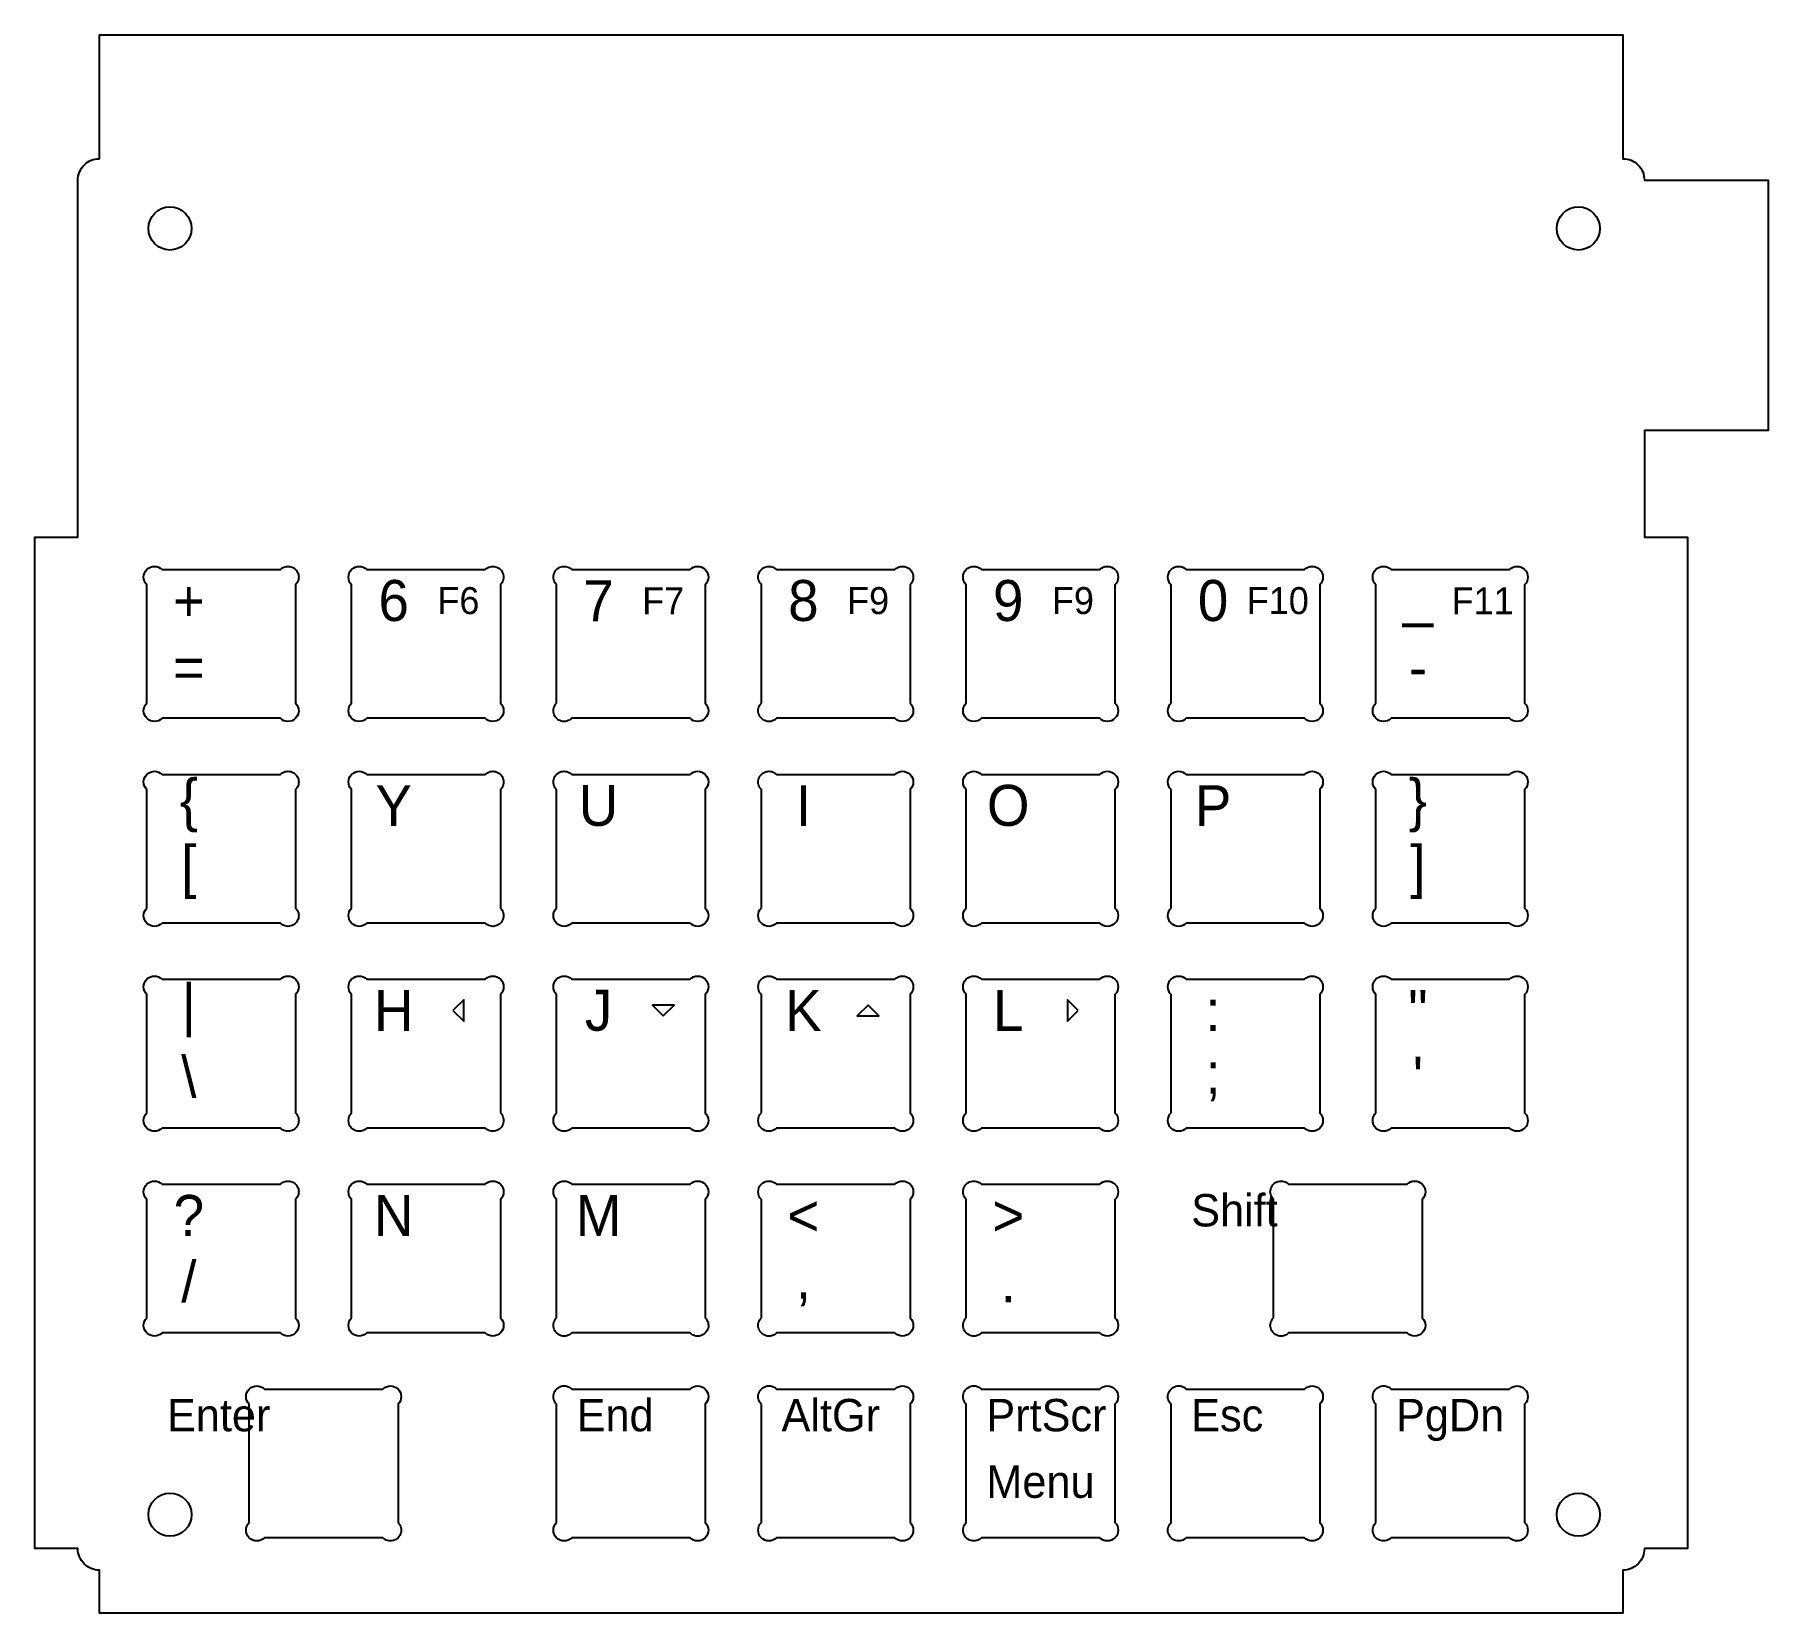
# Model space of a CAD drawing. Header units: millimetres. Extents: x -13 to 148, y -9 to 137.
import ezdxf

# ---------------------------------------------------------------- set-up
doc = ezdxf.new("R2010")
doc.units = ezdxf.units.MM
doc.layers.add('cuts', color=31, linetype='Continuous')
doc.layers.add('key-legends', color=51, linetype='Continuous')
doc.styles.get("Standard").update_dxf_attribs({"font": 'arial.ttf'})

msp = doc.modelspace()

# ---------------------------------------------------------------- linework, layer by layer
at = {"layer": 'cuts'}
for points in [[(-6.55, 125.75), (-6.55, 137.25), (134.75, 137.25), (134.75, 125.75, -0.414214), (136.75, 123.75), (148.25, 123.75), (148.25, 100.55), (136.75, 100.55), (136.75, 90.65), (140.75, 90.65), (140.75, -3.15), (136.75, -3.15, -0.414214), (134.75, -5.15), (134.75, -9.15), (-6.55, -9.15), (-6.55, -5.15, -0.414214), (-8.55, -3.15), (-12.55, -3.15), (-12.55, 90.65), (-8.55, 90.65), (-8.55, 123.75, -0.414214)], [(-2.15, 75.26), (-2.15, 86.24, -1), (-0.74, 87.65), (10.24, 87.65, -1), (11.65, 86.24), (11.65, 75.26, -1), (10.24, 73.85), (-0.74, 73.85, -1)], [(16.85, 75.26), (16.85, 86.24, -1), (18.26, 87.65), (29.24, 87.65, -1), (30.65, 86.24), (30.65, 75.26, -1), (29.24, 73.85), (18.26, 73.85, -1)], [(35.85, 75.26), (35.85, 86.24, -1), (37.26, 87.65), (48.24, 87.65, -1), (49.65, 86.24), (49.65, 75.26, -1), (48.24, 73.85), (37.26, 73.85, -1)], [(54.85, 75.26), (54.85, 86.24, -1), (56.26, 87.65), (67.24, 87.65, -1), (68.65, 86.24), (68.65, 75.26, -1), (67.24, 73.85), (56.26, 73.85, -1)], [(73.85, 75.26), (73.85, 86.24, -1), (75.26, 87.65), (86.24, 87.65, -1), (87.65, 86.24), (87.65, 75.26, -1), (86.24, 73.85), (75.26, 73.85, -1)], [(92.85, 75.26), (92.85, 86.24, -1), (94.26, 87.65), (105.24, 87.65, -1), (106.65, 86.24), (106.65, 75.26, -1), (105.24, 73.85), (94.26, 73.85, -1)], [(111.85, 75.26), (111.85, 86.24, -1), (113.26, 87.65), (124.24, 87.65, -1), (125.65, 86.24), (125.65, 75.26, -1), (124.24, 73.85), (113.26, 73.85, -1)], [(-2.15, 56.26), (-2.15, 67.24, -1), (-0.74, 68.65), (10.24, 68.65, -1), (11.65, 67.24), (11.65, 56.26, -1), (10.24, 54.85), (-0.74, 54.85, -1)], [(16.85, 56.26), (16.85, 67.24, -1), (18.26, 68.65), (29.24, 68.65, -1), (30.65, 67.24), (30.65, 56.26, -1), (29.24, 54.85), (18.26, 54.85, -1)], [(35.85, 56.26), (35.85, 67.24, -1), (37.26, 68.65), (48.24, 68.65, -1), (49.65, 67.24), (49.65, 56.26, -1), (48.24, 54.85), (37.26, 54.85, -1)], [(54.85, 56.26), (54.85, 67.24, -1), (56.26, 68.65), (67.24, 68.65, -1), (68.65, 67.24), (68.65, 56.26, -1), (67.24, 54.85), (56.26, 54.85, -1)], [(73.85, 56.26), (73.85, 67.24, -1), (75.26, 68.65), (86.24, 68.65, -1), (87.65, 67.24), (87.65, 56.26, -1), (86.24, 54.85), (75.26, 54.85, -1)], [(92.85, 56.26), (92.85, 67.24, -1), (94.26, 68.65), (105.24, 68.65, -1), (106.65, 67.24), (106.65, 56.26, -1), (105.24, 54.85), (94.26, 54.85, -1)], [(111.85, 56.26), (111.85, 67.24, -1), (113.26, 68.65), (124.24, 68.65, -1), (125.65, 67.24), (125.65, 56.26, -1), (124.24, 54.85), (113.26, 54.85, -1)], [(-2.15, 37.26), (-2.15, 48.24, -1), (-0.74, 49.65), (10.24, 49.65, -1), (11.65, 48.24), (11.65, 37.26, -1), (10.24, 35.85), (-0.74, 35.85, -1)], [(16.85, 37.26), (16.85, 48.24, -1), (18.26, 49.65), (29.24, 49.65, -1), (30.65, 48.24), (30.65, 37.26, -1), (29.24, 35.85), (18.26, 35.85, -1)], [(35.85, 37.26), (35.85, 48.24, -1), (37.26, 49.65), (48.24, 49.65, -1), (49.65, 48.24), (49.65, 37.26, -1), (48.24, 35.85), (37.26, 35.85, -1)], [(54.85, 37.26), (54.85, 48.24, -1), (56.26, 49.65), (67.24, 49.65, -1), (68.65, 48.24), (68.65, 37.26, -1), (67.24, 35.85), (56.26, 35.85, -1)], [(73.85, 37.26), (73.85, 48.24, -1), (75.26, 49.65), (86.24, 49.65, -1), (87.65, 48.24), (87.65, 37.26, -1), (86.24, 35.85), (75.26, 35.85, -1)], [(92.85, 37.26), (92.85, 48.24, -1), (94.26, 49.65), (105.24, 49.65, -1), (106.65, 48.24), (106.65, 37.26, -1), (105.24, 35.85), (94.26, 35.85, -1)], [(111.85, 37.26), (111.85, 48.24, -1), (113.26, 49.65), (124.24, 49.65, -1), (125.65, 48.24), (125.65, 37.26, -1), (124.24, 35.85), (113.26, 35.85, -1)], [(-2.15, 18.26), (-2.15, 29.24, -1), (-0.74, 30.65), (10.24, 30.65, -1), (11.65, 29.24), (11.65, 18.26, -1), (10.24, 16.85), (-0.74, 16.85, -1)], [(16.85, 18.26), (16.85, 29.24, -1), (18.26, 30.65), (29.24, 30.65, -1), (30.65, 29.24), (30.65, 18.26, -1), (29.24, 16.85), (18.26, 16.85, -1)], [(35.85, 18.26), (35.85, 29.24, -1), (37.26, 30.65), (48.24, 30.65, -1), (49.65, 29.24), (49.65, 18.26, -1), (48.24, 16.85), (37.26, 16.85, -1)], [(54.85, 18.26), (54.85, 29.24, -1), (56.26, 30.65), (67.24, 30.65, -1), (68.65, 29.24), (68.65, 18.26, -1), (67.24, 16.85), (56.26, 16.85, -1)], [(73.85, 18.26), (73.85, 29.24, -1), (75.26, 30.65), (86.24, 30.65, -1), (87.65, 29.24), (87.65, 18.26, -1), (86.24, 16.85), (75.26, 16.85, -1)], [(102.35, 18.26), (102.35, 29.24, -1), (103.76, 30.65), (114.74, 30.65, -1), (116.15, 29.24), (116.15, 18.26, -1), (114.74, 16.85), (103.76, 16.85, -1)], [(7.35, -0.74), (7.35, 10.24, -1), (8.76, 11.65), (19.74, 11.65, -1), (21.15, 10.24), (21.15, -0.74, -1), (19.74, -2.15), (8.76, -2.15, -1)], [(35.85, -0.74), (35.85, 10.24, -1), (37.26, 11.65), (48.24, 11.65, -1), (49.65, 10.24), (49.65, -0.74, -1), (48.24, -2.15), (37.26, -2.15, -1)], [(54.85, -0.74), (54.85, 10.24, -1), (56.26, 11.65), (67.24, 11.65, -1), (68.65, 10.24), (68.65, -0.74, -1), (67.24, -2.15), (56.26, -2.15, -1)], [(73.85, -0.74), (73.85, 10.24, -1), (75.26, 11.65), (86.24, 11.65, -1), (87.65, 10.24), (87.65, -0.74, -1), (86.24, -2.15), (75.26, -2.15, -1)], [(92.85, -0.74), (92.85, 10.24, -1), (94.26, 11.65), (105.24, 11.65, -1), (106.65, 10.24), (106.65, -0.74, -1), (105.24, -2.15), (94.26, -2.15, -1)], [(111.85, -0.74), (111.85, 10.24, -1), (113.26, 11.65), (124.24, 11.65, -1), (125.65, 10.24), (125.65, -0.74, -1), (124.24, -2.15), (113.26, -2.15, -1)]]:
    msp.add_lwpolyline(points, format="xyb", close=True, dxfattribs=at)
for centre in [(0, 119.28), (130.63, 119.28), (0, 0), (130.63, 0)]:
    msp.add_circle(centre, 2, dxfattribs=at)
at = {"layer": 'key-legends'}
for points in [[(26.25, 46.75), (27.25, 45.75), (27.25, 47.75)], [(45.75, 46.25), (46.75, 47.25), (44.75, 47.25)], [(64.75, 47.25), (63.75, 46.25), (65.75, 46.25)], [(84.25, 46.75), (83.25, 47.75), (83.25, 45.75)]]:
    msp.add_lwpolyline(points, close=True, dxfattribs=at)

# ---------------------------------------------------------------- texts
for s, insert, char_height, attachment_point in [('{\\fFutura Lt BT|b0|i0|c0|p34;+}', (1.75, 84.75), 3.8, 5), ('{\\fFutura Lt BT|b0|i0|c0|p34;6}', (20.75, 84.75), 3.8, 5), ('{\\fFutura Lt BT|b0|i0|c0|p34;F6}', (26.75, 84.75), 2.5, 5), ('{\\fFutura Lt BT|b0|i0|c0|p34;7}', (39.75, 84.75), 3.8, 5), ('{\\fFutura Lt BT|b0|i0|c0|p34;F7}', (45.75, 84.75), 2.5, 5), ('{\\fFutura Lt BT|b0|i0|c0|p34;8}', (58.75, 84.75), 3.8, 5), ('{\\fFutura Lt BT|b0|i0|c0|p34;F9}', (64.75, 84.75), 2.5, 5), ('{\\fFutura Lt BT|b0|i0|c0|p34;9}', (77.75, 84.75), 3.8, 5), ('{\\fFutura Lt BT|b0|i0|c0|p34;F9}', (83.75, 84.75), 2.5, 5), ('{\\fFutura Lt BT|b0|i0|c0|p34;0}', (96.75, 84.75), 3.8, 5), ('{\\fFutura Lt BT|b0|i0|c0|p34;F10}', (102.75, 84.75), 2.5, 5), ('{\\fFutura Lt BT|b0|i0|c0|p34;F11}', (121.75, 84.75), 2.5, 5), ('{\\fFutura Lt BT|b0|i0|c0|p34;_}', (115.75, 84.75), 3.8, 5), ('{\\fFutura Lt BT|b0|i0|c0|p34;=}', (1.75, 78.58), 3.8, 5), ('{\\fFutura Lt BT|b0|i0|c0|p34;-}', (115.75, 78.58), 3.8, 5), ('{\\fFutura Lt BT|b0|i0|c0|p34;\\{}', (1.75, 65.75), 3.8, 5), ('{\\fFutura Lt BT|b0|i0|c0|p34;Y}', (20.75, 65.75), 3.8, 5), ('{\\fFutura Lt BT|b0|i0|c0|p34;U}', (39.75, 65.75), 3.8, 5), ('{\\fFutura Lt BT|b0|i0|c0|p34;I}', (58.75, 65.75), 3.8, 5), ('{\\fFutura Lt BT|b0|i0|c0|p34;O}', (77.75, 65.75), 3.8, 5), ('{\\fFutura Lt BT|b0|i0|c0|p34;P}', (96.75, 65.75), 3.8, 5), ('{\\fFutura Lt BT|b0|i0|c0|p34;\\}}', (115.75, 65.75), 3.8, 5), ('{\\fFutura Lt BT|b0|i0|c0|p34;[}', (1.75, 59.58), 3.8, 5), ('{\\fFutura Lt BT|b0|i0|c0|p34;]}', (115.75, 59.58), 3.8, 5), ('{\\fFutura Lt BT|b0|i0|c0|p34;|}', (1.75, 46.75), 3.8, 5), ('{\\fFutura Lt BT|b0|i0|c0|p34;H}', (20.75, 46.75), 3.8, 5), ('{\\fFutura Lt BT|b0|i0|c0|p34;J}', (39.75, 46.75), 3.8, 5), ('{\\fFutura Lt BT|b0|i0|c0|p34;K}', (58.75, 46.75), 3.8, 5), ('{\\fFutura Lt BT|b0|i0|c0|p34;L}', (77.75, 46.75), 3.8, 5), ('{\\fFutura Lt BT|b0|i0|c0|p34;"}', (115.75, 46.75), 3.8, 5), ('{\\fFutura Lt BT|b0|i0|c0|p34;:}', (96.75, 46.75), 3.8, 5), ('{\\fFutura Lt BT|b0|i0|c0|p34;\\\\}', (1.75, 40.58), 3.8, 5), ('{\\fFutura Lt BT|b0|i0|c0|p34;;}', (96.75, 40.58), 3.8, 5), ("{\\fFutura Lt BT|b0|i0|c0|p34;'}", (115.75, 40.58), 3.8, 5), ('{\\fFutura Lt BT|b0|i0|c0|p34;?}', (1.75, 27.75), 3.8, 5), ('{\\fFutura Lt BT|b0|i0|c0|p34;N}', (20.75, 27.75), 3.8, 5), ('{\\fFutura Lt BT|b0|i0|c0|p34;M}', (39.75, 27.75), 3.8, 5), ('{\\fFutura Lt BT|b0|i0|c0|p34;<}', (58.75, 27.75), 3.8, 5), ('{\\fFutura Lt BT|b0|i0|c0|p34;>}', (77.75, 27.75), 3.8, 5), ('{\\fFutura Lt BT|b0|i0|c0|p34;Shift}', (94.72, 29.73), 3, 1), ('{\\fFutura Lt BT|b0|i0|c0|p34;/}', (1.75, 21.58), 3.8, 5), ('{\\fFutura Lt BT|b0|i0|c0|p34;,}', (58.75, 21.58), 3.8, 5), ('{\\fFutura Lt BT|b0|i0|c0|p34;.}', (77.75, 21.58), 3.8, 5), ('{\\fFutura Lt BT|b0|i0|c0|p34;Enter}', (-0.28, 10.73), 3, 1), ('{\\fFutura Lt BT|b0|i0|c0|p34;End}', (37.72, 10.73), 3, 1), ('{\\fFutura Lt BT|b0|i0|c0|p34;AltGr}', (56.72, 10.73), 3, 1), ('{\\fFutura Lt BT|b0|i0|c0|p34;PrtScr}', (75.72, 10.73), 3, 1), ('{\\fFutura Lt BT|b0|i0|c0|p34;Esc}', (94.72, 10.73), 3, 1), ('{\\fFutura Lt BT|b0|i0|c0|p34;PgDn}', (113.72, 10.73), 3, 1), ('{\\fFutura Lt BT|b0|i0|c0|p34;Menu}', (75.72, 4.56), 3, 1)]:
    msp.add_mtext_dynamic_manual_height_columns(s, width=4.0589, gutter_width=50, heights=[0], dxfattribs=dict(at, insert=insert, char_height=char_height, attachment_point=attachment_point))

doc.saveas('drawing.dxf')
